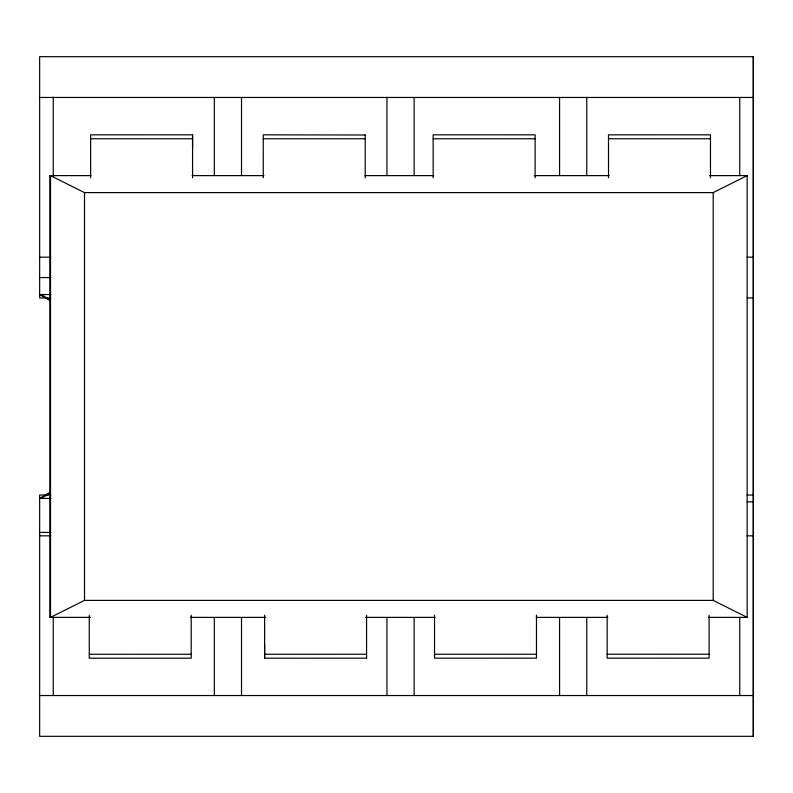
<?xml version="1.0" encoding="UTF-8"?>
<svg xmlns="http://www.w3.org/2000/svg" width="793" height="793" viewBox="0 0 793 793"><rect width="100%" height="100%" fill="white"/><g stroke="black" fill="none" stroke-linecap="round" stroke-linejoin="round"><path stroke-width="1.19" d="M50.474 492.859L41.177 498.44L50.881 498.44M39.65 498.44L50.167 492.235M747.155 617.38L713.185 600.39L84.514 600.39L50.524 617.38L50.524 175.62L84.514 192.61L713.185 192.61L747.155 175.62L747.155 617.38L708.466 617.38M90.997 175.62L49.85 175.62L49.85 617.38L51.446 616.587M39.65 97.46L753.281 97.46M192.57 177.781L192.57 134.83L90.62 134.84L90.63 177.791M365.206 134.998L263.246 134.84L263.256 177.791M90.63 138.765L192.57 138.765M263.256 138.765L365.206 138.765M433.166 138.765L535.116 138.765M608.518 138.765L710.469 138.765M192.114 175.62L263.93 175.62M365.048 175.62L433.731 175.62M534.304 175.62L609.123 175.62M709.695 175.62L747.155 175.62M39.65 257.17L50.802 257.17M747.085 257.17L753.281 257.17M39.65 277.56L50.772 277.56M50.881 294.55L41.186 294.55L50.484 300.131M50.802 297.95L39.65 297.95L39.65 56.68L753.35 56.68L753.35 736.32L39.65 736.32L39.65 495.05L50.802 495.05M747.085 297.95L753.281 297.95M747.085 495.05L753.281 495.05M747.105 501.85L753.281 501.85M39.65 532.43L50.772 532.43M39.65 535.83L50.802 535.83M747.085 535.83L753.281 535.83M49.85 617.38L90.323 617.38M190.34 617.38L265.705 617.38M365.722 617.38L434.96 617.38M536.207 617.38L607.894 617.38M89.272 654.275L191.212 654.265M264.614 654.255L366.564 654.245M434.524 654.245L536.474 654.235M607.16 654.235L709.101 654.225M264.614 615.239L264.614 658.19L366.574 658.18L366.564 615.229M709.101 615.209L709.111 658.16L607.16 658.17L607.151 615.219M39.65 695.54L753.281 695.54M49.85 175.62L51.446 176.413M39.66 294.55L50.286 300.706M753.281 56.68L753.281 736.32M739.76 97.529L739.76 175.521M739.76 617.479L739.76 695.471M713.185 192.61L713.185 600.39M710.469 177.781L710.469 134.83L608.509 134.84L608.518 177.791M586.77 97.46L586.77 175.461M586.77 617.539L586.77 695.54M559.58 97.46L559.58 175.461M559.58 617.539L559.58 695.54M536.474 615.219L536.474 658.17L434.524 658.18L434.524 615.229M535.116 177.781L535.116 134.83L433.156 134.84L433.166 177.791M414.134 97.46L414.134 175.461M414.134 617.539L414.134 695.54M386.954 97.46L386.954 175.461M386.954 617.539L386.954 695.54M366.564 657.427L366.564 658.021M365.196 134.84L365.206 177.781M264.624 644.6L264.624 658.19M241.508 97.46L241.508 175.461M241.508 617.539L241.508 695.54M214.318 97.46L214.318 175.461M214.318 617.539L214.318 695.54M192.56 134.84L192.56 148.43M191.212 615.239L191.212 658.19L89.272 658.2L89.262 615.249M84.514 192.61L84.514 600.39M53.25 97.142L53.25 176.234M53.25 617.697L53.25 695.54"/></g></svg>
